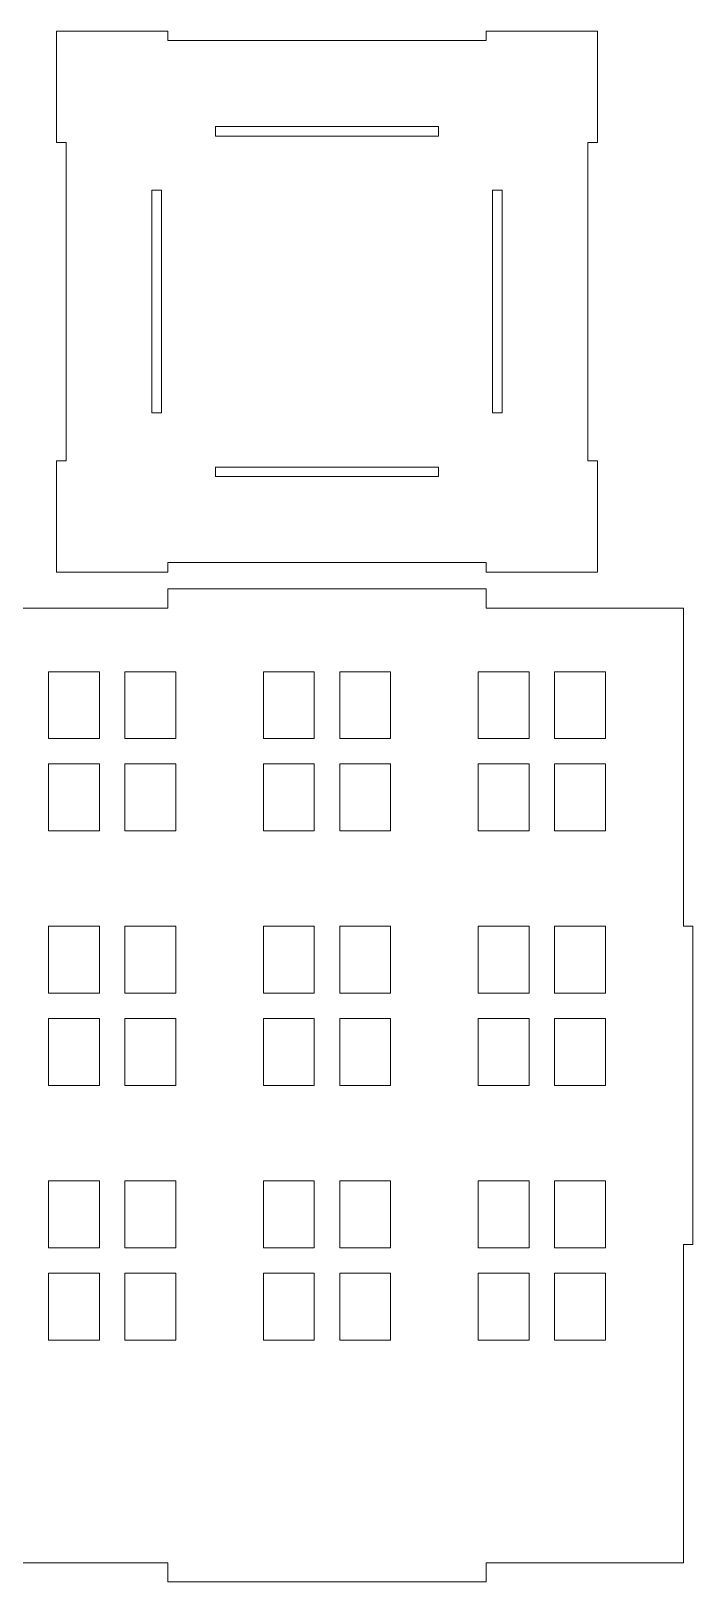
# Model space of a CAD drawing. Header units: millimetres. Extents: x -866 to 866, y -303 to 303.
# Drawn here: x -145.4 to 62.6, y -302.9 to 184.4 of the extents above; entities that cross this region are included whole.
import ezdxf

# ---------------------------------------------------------------- set-up
doc = ezdxf.new("R2010")
doc.units = ezdxf.units.MM
doc.header["$MEASUREMENT"] = 0
doc.layers.add('Camada 1', color=7, linetype='Continuous')

msp = doc.modelspace()

# ---------------------------------------------------------------- linework, layer by layer
at = {"layer": 'Camada 1', "color": 250, "lineweight": 20}
for points, knots in [([(-137.39, 49.4008), (-137.39, 49.4008), (-137.39, 14.4008), (-137.39, 14.4008), (-137.39, 14.4008), (-137.39, 14.4008), (-102.39, 14.4008), (-102.39, 14.4008), (-102.39, 14.4008), (-102.39, 14.4008), (-102.39, 17.4008), (-102.39, 17.4008), (-102.39, 17.4008), (-102.39, 17.4008), (-2.39, 17.4008), (-2.39, 17.4008), (-2.39, 17.4008), (-2.39, 17.4008), (-2.39, 14.4008), (-2.39, 14.4008), (-2.39, 14.4008), (-2.39, 14.4008), (32.61, 14.4008), (32.61, 14.4008), (32.61, 14.4008), (32.61, 14.4008), (32.61, 49.4008), (32.61, 49.4008), (32.61, 49.4008), (32.61, 49.4008), (29.61, 49.4008), (29.61, 49.4008), (29.61, 49.4008), (29.61, 49.4008), (29.61, 149.4008), (29.61, 149.4008), (29.61, 149.4008), (29.61, 149.4008), (32.61, 149.4008), (32.61, 149.4008), (32.61, 149.4008), (32.61, 149.4008), (32.61, 184.4008), (32.61, 184.4008), (32.61, 184.4008), (32.61, 184.4008), (-2.39, 184.4008), (-2.39, 184.4008), (-2.39, 184.4008), (-2.39, 184.4008), (-2.39, 181.4008), (-2.39, 181.4008), (-2.39, 181.4008), (-2.39, 181.4008), (-102.39, 181.4008), (-102.39, 181.4008), (-102.39, 181.4008), (-102.39, 181.4008), (-102.39, 184.4008), (-102.39, 184.4008), (-102.39, 184.4008), (-102.39, 184.4008), (-137.39, 184.4008), (-137.39, 184.4008), (-137.39, 184.4008), (-137.39, 184.4008), (-137.39, 149.4008), (-137.39, 149.4008), (-137.39, 149.4008), (-137.39, 149.4008), (-134.39, 149.4008), (-134.39, 149.4008), (-134.39, 149.4008), (-134.39, 149.4008), (-134.39, 49.4008), (-134.39, 49.4008), (-134.39, 49.4008), (-134.39, 49.4008), (-137.39, 49.4008), (-137.39, 49.4008)], [0, 0, 0, 0, 0.04761905, 0.04761905, 0.04761905, 0.04761905, 0.0952381, 0.0952381, 0.0952381, 0.0952381, 0.14285714, 0.14285714, 0.14285714, 0.14285714, 0.19047619, 0.19047619, 0.19047619, 0.19047619, 0.23809524, 0.23809524, 0.23809524, 0.23809524, 0.28571429, 0.28571429, 0.28571429, 0.28571429, 0.33333333, 0.33333333, 0.33333333, 0.33333333, 0.38095238, 0.38095238, 0.38095238, 0.38095238, 0.42857143, 0.42857143, 0.42857143, 0.42857143, 0.47619048, 0.47619048, 0.47619048, 0.47619048, 0.52380952, 0.52380952, 0.52380952, 0.52380952, 0.57142857, 0.57142857, 0.57142857, 0.57142857, 0.61904762, 0.61904762, 0.61904762, 0.61904762, 0.66666667, 0.66666667, 0.66666667, 0.66666667, 0.71428571, 0.71428571, 0.71428571, 0.71428571, 0.76190476, 0.76190476, 0.76190476, 0.76190476, 0.80952381, 0.80952381, 0.80952381, 0.80952381, 0.85714286, 0.85714286, 0.85714286, 0.85714286, 0.9047619, 0.9047619, 0.9047619, 0.9047619, 1, 1, 1, 1]), ([(-17.39, 151.4008), (-17.39, 151.4008), (-87.39, 151.4008), (-87.39, 151.4008), (-87.39, 151.4008), (-87.39, 151.4008), (-87.39, 154.4008), (-87.39, 154.4008), (-87.39, 154.4008), (-87.39, 154.4008), (-17.39, 154.4008), (-17.39, 154.4008), (-17.39, 154.4008), (-17.39, 154.4008), (-17.39, 151.4008), (-17.39, 151.4008)], [0, 0, 0, 0, 0.2, 0.2, 0.2, 0.2, 0.4, 0.4, 0.4, 0.4, 0.6, 0.6, 0.6, 0.6, 1, 1, 1, 1]), ([(-104.39, 134.4008), (-104.39, 134.4008), (-104.39, 64.4008), (-104.39, 64.4008), (-104.39, 64.4008), (-104.39, 64.4008), (-107.39, 64.4008), (-107.39, 64.4008), (-107.39, 64.4008), (-107.39, 64.4008), (-107.39, 134.4008), (-107.39, 134.4008), (-107.39, 134.4008), (-107.39, 134.4008), (-104.39, 134.4008), (-104.39, 134.4008)], [0, 0, 0, 0, 0.2, 0.2, 0.2, 0.2, 0.4, 0.4, 0.4, 0.4, 0.6, 0.6, 0.6, 0.6, 1, 1, 1, 1]), ([(-0.39, 64.4008), (-0.39, 64.4008), (-0.39, 134.4008), (-0.39, 134.4008), (-0.39, 134.4008), (-0.39, 134.4008), (2.61, 134.4008), (2.61, 134.4008), (2.61, 134.4008), (2.61, 134.4008), (2.61, 64.4008), (2.61, 64.4008), (2.61, 64.4008), (2.61, 64.4008), (-0.39, 64.4008), (-0.39, 64.4008)], [0, 0, 0, 0, 0.2, 0.2, 0.2, 0.2, 0.4, 0.4, 0.4, 0.4, 0.6, 0.6, 0.6, 0.6, 1, 1, 1, 1]), ([(-87.39, 47.4008), (-87.39, 47.4008), (-17.39, 47.4008), (-17.39, 47.4008), (-17.39, 47.4008), (-17.39, 47.4008), (-17.39, 44.4008), (-17.39, 44.4008), (-17.39, 44.4008), (-17.39, 44.4008), (-87.39, 44.4008), (-87.39, 44.4008), (-87.39, 44.4008), (-87.39, 44.4008), (-87.39, 47.4008), (-87.39, 47.4008)], [0, 0, 0, 0, 0.2, 0.2, 0.2, 0.2, 0.4, 0.4, 0.4, 0.4, 0.6, 0.6, 0.6, 0.6, 1, 1, 1, 1]), ([(62.61, -196.8926), (62.61, -196.8926), (62.61, -96.8926), (62.61, -96.8926), (62.61, -96.8926), (62.61, -96.8926), (59.61, -96.8926), (59.61, -96.8926), (59.61, -96.8926), (59.61, -96.8926), (59.61, 3.1074), (59.61, 3.1074), (59.61, 3.1074), (59.61, 3.1074), (-2.39, 3.1074), (-2.39, 3.1074), (-2.39, 3.1074), (-2.39, 3.1074), (-2.39, 9.1074), (-2.39, 9.1074), (-2.39, 9.1074), (-2.39, 9.1074), (-102.39, 9.1074), (-102.39, 9.1074), (-102.39, 9.1074), (-102.39, 9.1074), (-102.39, 3.1074), (-102.39, 3.1074), (-102.39, 3.1074), (-102.39, 3.1074), (-167.39, 3.1074), (-167.39, 3.1074), (-167.39, 3.1074), (-167.39, 3.1074), (-167.39, -96.8926), (-167.39, -96.8926), (-167.39, -96.8926), (-167.39, -96.8926), (-164.39, -96.8926), (-164.39, -96.8926), (-164.39, -96.8926), (-164.39, -96.8926), (-164.39, -196.8926), (-164.39, -196.8926), (-164.39, -196.8926), (-164.39, -196.8926), (-167.39, -196.8926), (-167.39, -196.8926), (-167.39, -196.8926), (-167.39, -196.8926), (-167.39, -296.8926), (-167.39, -296.8926), (-167.39, -296.8926), (-167.39, -296.8926), (-102.39, -296.8926), (-102.39, -296.8926), (-102.39, -296.8926), (-102.39, -296.8926), (-102.39, -302.8926), (-102.39, -302.8926), (-102.39, -302.8926), (-102.39, -302.8926), (-2.39, -302.8926), (-2.39, -302.8926), (-2.39, -302.8926), (-2.39, -302.8926), (-2.39, -296.8926), (-2.39, -296.8926), (-2.39, -296.8926), (-2.39, -296.8926), (59.61, -296.8926), (59.61, -296.8926), (59.61, -296.8926), (59.61, -296.8926), (59.61, -196.8926), (59.61, -196.8926), (59.61, -196.8926), (59.61, -196.8926), (62.61, -196.8926), (62.61, -196.8926)], [0, 0, 0, 0, 0.04761905, 0.04761905, 0.04761905, 0.04761905, 0.0952381, 0.0952381, 0.0952381, 0.0952381, 0.14285714, 0.14285714, 0.14285714, 0.14285714, 0.19047619, 0.19047619, 0.19047619, 0.19047619, 0.23809524, 0.23809524, 0.23809524, 0.23809524, 0.28571429, 0.28571429, 0.28571429, 0.28571429, 0.33333333, 0.33333333, 0.33333333, 0.33333333, 0.38095238, 0.38095238, 0.38095238, 0.38095238, 0.42857143, 0.42857143, 0.42857143, 0.42857143, 0.47619048, 0.47619048, 0.47619048, 0.47619048, 0.52380952, 0.52380952, 0.52380952, 0.52380952, 0.57142857, 0.57142857, 0.57142857, 0.57142857, 0.61904762, 0.61904762, 0.61904762, 0.61904762, 0.66666667, 0.66666667, 0.66666667, 0.66666667, 0.71428571, 0.71428571, 0.71428571, 0.71428571, 0.76190476, 0.76190476, 0.76190476, 0.76190476, 0.80952381, 0.80952381, 0.80952381, 0.80952381, 0.85714286, 0.85714286, 0.85714286, 0.85714286, 0.9047619, 0.9047619, 0.9047619, 0.9047619, 1, 1, 1, 1]), ([(-123.89, -37.8926), (-123.89, -37.8926), (-139.89, -37.8926), (-139.89, -37.8926), (-139.89, -37.8926), (-139.89, -37.8926), (-139.89, -16.8926), (-139.89, -16.8926), (-139.89, -16.8926), (-139.89, -16.8926), (-123.89, -16.8926), (-123.89, -16.8926), (-123.89, -16.8926), (-123.89, -16.8926), (-123.89, -37.8926), (-123.89, -37.8926)], [0, 0, 0, 0, 0.2, 0.2, 0.2, 0.2, 0.4, 0.4, 0.4, 0.4, 0.6, 0.6, 0.6, 0.6, 1, 1, 1, 1]), ([(-99.89, -37.8926), (-99.89, -37.8926), (-115.89, -37.8926), (-115.89, -37.8926), (-115.89, -37.8926), (-115.89, -37.8926), (-115.89, -16.8926), (-115.89, -16.8926), (-115.89, -16.8926), (-115.89, -16.8926), (-99.89, -16.8926), (-99.89, -16.8926), (-99.89, -16.8926), (-99.89, -16.8926), (-99.89, -37.8926), (-99.89, -37.8926)], [0, 0, 0, 0, 0.2, 0.2, 0.2, 0.2, 0.4, 0.4, 0.4, 0.4, 0.6, 0.6, 0.6, 0.6, 1, 1, 1, 1]), ([(-56.39, -37.8926), (-56.39, -37.8926), (-72.39, -37.8926), (-72.39, -37.8926), (-72.39, -37.8926), (-72.39, -37.8926), (-72.39, -16.8926), (-72.39, -16.8926), (-72.39, -16.8926), (-72.39, -16.8926), (-56.39, -16.8926), (-56.39, -16.8926), (-56.39, -16.8926), (-56.39, -16.8926), (-56.39, -37.8926), (-56.39, -37.8926)], [0, 0, 0, 0, 0.2, 0.2, 0.2, 0.2, 0.4, 0.4, 0.4, 0.4, 0.6, 0.6, 0.6, 0.6, 1, 1, 1, 1]), ([(-48.39, -37.8926), (-48.39, -37.8926), (-48.39, -16.8926), (-48.39, -16.8926), (-48.39, -16.8926), (-48.39, -16.8926), (-32.39, -16.8926), (-32.39, -16.8926), (-32.39, -16.8926), (-32.39, -16.8926), (-32.39, -37.8926), (-32.39, -37.8926), (-32.39, -37.8926), (-32.39, -37.8926), (-48.39, -37.8926), (-48.39, -37.8926)], [0, 0, 0, 0, 0.2, 0.2, 0.2, 0.2, 0.4, 0.4, 0.4, 0.4, 0.6, 0.6, 0.6, 0.6, 1, 1, 1, 1]), ([(11.11, -37.8926), (11.11, -37.8926), (-4.89, -37.8926), (-4.89, -37.8926), (-4.89, -37.8926), (-4.89, -37.8926), (-4.89, -16.8926), (-4.89, -16.8926), (-4.89, -16.8926), (-4.89, -16.8926), (11.11, -16.8926), (11.11, -16.8926), (11.11, -16.8926), (11.11, -16.8926), (11.11, -37.8926), (11.11, -37.8926)], [0, 0, 0, 0, 0.2, 0.2, 0.2, 0.2, 0.4, 0.4, 0.4, 0.4, 0.6, 0.6, 0.6, 0.6, 1, 1, 1, 1]), ([(19.11, -37.8926), (19.11, -37.8926), (19.11, -16.8926), (19.11, -16.8926), (19.11, -16.8926), (19.11, -16.8926), (35.11, -16.8926), (35.11, -16.8926), (35.11, -16.8926), (35.11, -16.8926), (35.11, -37.8926), (35.11, -37.8926), (35.11, -37.8926), (35.11, -37.8926), (19.11, -37.8926), (19.11, -37.8926)], [0, 0, 0, 0, 0.2, 0.2, 0.2, 0.2, 0.4, 0.4, 0.4, 0.4, 0.6, 0.6, 0.6, 0.6, 1, 1, 1, 1]), ([(-123.89, -66.8926), (-123.89, -66.8926), (-139.89, -66.8926), (-139.89, -66.8926), (-139.89, -66.8926), (-139.89, -66.8926), (-139.89, -45.8926), (-139.89, -45.8926), (-139.89, -45.8926), (-139.89, -45.8926), (-123.89, -45.8926), (-123.89, -45.8926), (-123.89, -45.8926), (-123.89, -45.8926), (-123.89, -66.8926), (-123.89, -66.8926)], [0, 0, 0, 0, 0.2, 0.2, 0.2, 0.2, 0.4, 0.4, 0.4, 0.4, 0.6, 0.6, 0.6, 0.6, 1, 1, 1, 1]), ([(-99.89, -66.8926), (-99.89, -66.8926), (-115.89, -66.8926), (-115.89, -66.8926), (-115.89, -66.8926), (-115.89, -66.8926), (-115.89, -45.8926), (-115.89, -45.8926), (-115.89, -45.8926), (-115.89, -45.8926), (-99.89, -45.8926), (-99.89, -45.8926), (-99.89, -45.8926), (-99.89, -45.8926), (-99.89, -66.8926), (-99.89, -66.8926)], [0, 0, 0, 0, 0.2, 0.2, 0.2, 0.2, 0.4, 0.4, 0.4, 0.4, 0.6, 0.6, 0.6, 0.6, 1, 1, 1, 1]), ([(-56.39, -66.8926), (-56.39, -66.8926), (-72.39, -66.8926), (-72.39, -66.8926), (-72.39, -66.8926), (-72.39, -66.8926), (-72.39, -45.8926), (-72.39, -45.8926), (-72.39, -45.8926), (-72.39, -45.8926), (-56.39, -45.8926), (-56.39, -45.8926), (-56.39, -45.8926), (-56.39, -45.8926), (-56.39, -66.8926), (-56.39, -66.8926)], [0, 0, 0, 0, 0.2, 0.2, 0.2, 0.2, 0.4, 0.4, 0.4, 0.4, 0.6, 0.6, 0.6, 0.6, 1, 1, 1, 1]), ([(-32.39, -66.8926), (-32.39, -66.8926), (-48.39, -66.8926), (-48.39, -66.8926), (-48.39, -66.8926), (-48.39, -66.8926), (-48.39, -45.8926), (-48.39, -45.8926), (-48.39, -45.8926), (-48.39, -45.8926), (-32.39, -45.8926), (-32.39, -45.8926), (-32.39, -45.8926), (-32.39, -45.8926), (-32.39, -66.8926), (-32.39, -66.8926)], [0, 0, 0, 0, 0.2, 0.2, 0.2, 0.2, 0.4, 0.4, 0.4, 0.4, 0.6, 0.6, 0.6, 0.6, 1, 1, 1, 1]), ([(-4.89, -66.8926), (-4.89, -66.8926), (-4.89, -45.8926), (-4.89, -45.8926), (-4.89, -45.8926), (-4.89, -45.8926), (11.11, -45.8926), (11.11, -45.8926), (11.11, -45.8926), (11.11, -45.8926), (11.11, -66.8926), (11.11, -66.8926), (11.11, -66.8926), (11.11, -66.8926), (-4.89, -66.8926), (-4.89, -66.8926)], [0, 0, 0, 0, 0.2, 0.2, 0.2, 0.2, 0.4, 0.4, 0.4, 0.4, 0.6, 0.6, 0.6, 0.6, 1, 1, 1, 1]), ([(19.11, -66.8926), (19.11, -66.8926), (19.11, -45.8926), (19.11, -45.8926), (19.11, -45.8926), (19.11, -45.8926), (35.11, -45.8926), (35.11, -45.8926), (35.11, -45.8926), (35.11, -45.8926), (35.11, -66.8926), (35.11, -66.8926), (35.11, -66.8926), (35.11, -66.8926), (19.11, -66.8926), (19.11, -66.8926)], [0, 0, 0, 0, 0.2, 0.2, 0.2, 0.2, 0.4, 0.4, 0.4, 0.4, 0.6, 0.6, 0.6, 0.6, 1, 1, 1, 1]), ([(-123.89, -96.8926), (-123.89, -96.8926), (-123.89, -117.8926), (-123.89, -117.8926), (-123.89, -117.8926), (-123.89, -117.8926), (-139.89, -117.8926), (-139.89, -117.8926), (-139.89, -117.8926), (-139.89, -117.8926), (-139.89, -96.8926), (-139.89, -96.8926), (-139.89, -96.8926), (-139.89, -96.8926), (-123.89, -96.8926), (-123.89, -96.8926)], [0, 0, 0, 0, 0.2, 0.2, 0.2, 0.2, 0.4, 0.4, 0.4, 0.4, 0.6, 0.6, 0.6, 0.6, 1, 1, 1, 1]), ([(-99.89, -96.8926), (-99.89, -96.8926), (-99.89, -117.8926), (-99.89, -117.8926), (-99.89, -117.8926), (-99.89, -117.8926), (-115.89, -117.8926), (-115.89, -117.8926), (-115.89, -117.8926), (-115.89, -117.8926), (-115.89, -96.8926), (-115.89, -96.8926), (-115.89, -96.8926), (-115.89, -96.8926), (-99.89, -96.8926), (-99.89, -96.8926)], [0, 0, 0, 0, 0.2, 0.2, 0.2, 0.2, 0.4, 0.4, 0.4, 0.4, 0.6, 0.6, 0.6, 0.6, 1, 1, 1, 1]), ([(-72.39, -117.8926), (-72.39, -117.8926), (-72.39, -96.8926), (-72.39, -96.8926), (-72.39, -96.8926), (-72.39, -96.8926), (-56.39, -96.8926), (-56.39, -96.8926), (-56.39, -96.8926), (-56.39, -96.8926), (-56.39, -117.8926), (-56.39, -117.8926), (-56.39, -117.8926), (-56.39, -117.8926), (-72.39, -117.8926), (-72.39, -117.8926)], [0, 0, 0, 0, 0.2, 0.2, 0.2, 0.2, 0.4, 0.4, 0.4, 0.4, 0.6, 0.6, 0.6, 0.6, 1, 1, 1, 1]), ([(-48.39, -117.8926), (-48.39, -117.8926), (-48.39, -96.8926), (-48.39, -96.8926), (-48.39, -96.8926), (-48.39, -96.8926), (-32.39, -96.8926), (-32.39, -96.8926), (-32.39, -96.8926), (-32.39, -96.8926), (-32.39, -117.8926), (-32.39, -117.8926), (-32.39, -117.8926), (-32.39, -117.8926), (-48.39, -117.8926), (-48.39, -117.8926)], [0, 0, 0, 0, 0.2, 0.2, 0.2, 0.2, 0.4, 0.4, 0.4, 0.4, 0.6, 0.6, 0.6, 0.6, 1, 1, 1, 1]), ([(-4.89, -117.8926), (-4.89, -117.8926), (-4.89, -96.8926), (-4.89, -96.8926), (-4.89, -96.8926), (-4.89, -96.8926), (11.11, -96.8926), (11.11, -96.8926), (11.11, -96.8926), (11.11, -96.8926), (11.11, -117.8926), (11.11, -117.8926), (11.11, -117.8926), (11.11, -117.8926), (-4.89, -117.8926), (-4.89, -117.8926)], [0, 0, 0, 0, 0.2, 0.2, 0.2, 0.2, 0.4, 0.4, 0.4, 0.4, 0.6, 0.6, 0.6, 0.6, 1, 1, 1, 1]), ([(19.11, -117.8926), (19.11, -117.8926), (19.11, -96.8926), (19.11, -96.8926), (19.11, -96.8926), (19.11, -96.8926), (35.11, -96.8926), (35.11, -96.8926), (35.11, -96.8926), (35.11, -96.8926), (35.11, -117.8926), (35.11, -117.8926), (35.11, -117.8926), (35.11, -117.8926), (19.11, -117.8926), (19.11, -117.8926)], [0, 0, 0, 0, 0.2, 0.2, 0.2, 0.2, 0.4, 0.4, 0.4, 0.4, 0.6, 0.6, 0.6, 0.6, 1, 1, 1, 1]), ([(-123.89, -125.8926), (-123.89, -125.8926), (-123.89, -146.8926), (-123.89, -146.8926), (-123.89, -146.8926), (-123.89, -146.8926), (-139.89, -146.8926), (-139.89, -146.8926), (-139.89, -146.8926), (-139.89, -146.8926), (-139.89, -125.8926), (-139.89, -125.8926), (-139.89, -125.8926), (-139.89, -125.8926), (-123.89, -125.8926), (-123.89, -125.8926)], [0, 0, 0, 0, 0.2, 0.2, 0.2, 0.2, 0.4, 0.4, 0.4, 0.4, 0.6, 0.6, 0.6, 0.6, 1, 1, 1, 1]), ([(-99.89, -125.8926), (-99.89, -125.8926), (-99.89, -146.8926), (-99.89, -146.8926), (-99.89, -146.8926), (-99.89, -146.8926), (-115.89, -146.8926), (-115.89, -146.8926), (-115.89, -146.8926), (-115.89, -146.8926), (-115.89, -125.8926), (-115.89, -125.8926), (-115.89, -125.8926), (-115.89, -125.8926), (-99.89, -125.8926), (-99.89, -125.8926)], [0, 0, 0, 0, 0.2, 0.2, 0.2, 0.2, 0.4, 0.4, 0.4, 0.4, 0.6, 0.6, 0.6, 0.6, 1, 1, 1, 1]), ([(-72.39, -146.8926), (-72.39, -146.8926), (-72.39, -125.8926), (-72.39, -125.8926), (-72.39, -125.8926), (-72.39, -125.8926), (-56.39, -125.8926), (-56.39, -125.8926), (-56.39, -125.8926), (-56.39, -125.8926), (-56.39, -146.8926), (-56.39, -146.8926), (-56.39, -146.8926), (-56.39, -146.8926), (-72.39, -146.8926), (-72.39, -146.8926)], [0, 0, 0, 0, 0.2, 0.2, 0.2, 0.2, 0.4, 0.4, 0.4, 0.4, 0.6, 0.6, 0.6, 0.6, 1, 1, 1, 1]), ([(-48.39, -146.8926), (-48.39, -146.8926), (-48.39, -125.8926), (-48.39, -125.8926), (-48.39, -125.8926), (-48.39, -125.8926), (-32.39, -125.8926), (-32.39, -125.8926), (-32.39, -125.8926), (-32.39, -125.8926), (-32.39, -146.8926), (-32.39, -146.8926), (-32.39, -146.8926), (-32.39, -146.8926), (-48.39, -146.8926), (-48.39, -146.8926)], [0, 0, 0, 0, 0.2, 0.2, 0.2, 0.2, 0.4, 0.4, 0.4, 0.4, 0.6, 0.6, 0.6, 0.6, 1, 1, 1, 1]), ([(-4.89, -146.8926), (-4.89, -146.8926), (-4.89, -125.8926), (-4.89, -125.8926), (-4.89, -125.8926), (-4.89, -125.8926), (11.11, -125.8926), (11.11, -125.8926), (11.11, -125.8926), (11.11, -125.8926), (11.11, -146.8926), (11.11, -146.8926), (11.11, -146.8926), (11.11, -146.8926), (-4.89, -146.8926), (-4.89, -146.8926)], [0, 0, 0, 0, 0.2, 0.2, 0.2, 0.2, 0.4, 0.4, 0.4, 0.4, 0.6, 0.6, 0.6, 0.6, 1, 1, 1, 1]), ([(19.11, -146.8926), (19.11, -146.8926), (19.11, -125.8926), (19.11, -125.8926), (19.11, -125.8926), (19.11, -125.8926), (35.11, -125.8926), (35.11, -125.8926), (35.11, -125.8926), (35.11, -125.8926), (35.11, -146.8926), (35.11, -146.8926), (35.11, -146.8926), (35.11, -146.8926), (19.11, -146.8926), (19.11, -146.8926)], [0, 0, 0, 0, 0.2, 0.2, 0.2, 0.2, 0.4, 0.4, 0.4, 0.4, 0.6, 0.6, 0.6, 0.6, 1, 1, 1, 1]), ([(-123.89, -176.8926), (-123.89, -176.8926), (-123.89, -197.8926), (-123.89, -197.8926), (-123.89, -197.8926), (-123.89, -197.8926), (-139.89, -197.8926), (-139.89, -197.8926), (-139.89, -197.8926), (-139.89, -197.8926), (-139.89, -176.8926), (-139.89, -176.8926), (-139.89, -176.8926), (-139.89, -176.8926), (-123.89, -176.8926), (-123.89, -176.8926)], [0, 0, 0, 0, 0.2, 0.2, 0.2, 0.2, 0.4, 0.4, 0.4, 0.4, 0.6, 0.6, 0.6, 0.6, 1, 1, 1, 1]), ([(-115.89, -176.8926), (-115.89, -176.8926), (-99.89, -176.8926), (-99.89, -176.8926), (-99.89, -176.8926), (-99.89, -176.8926), (-99.89, -197.8926), (-99.89, -197.8926), (-99.89, -197.8926), (-99.89, -197.8926), (-115.89, -197.8926), (-115.89, -197.8926), (-115.89, -197.8926), (-115.89, -197.8926), (-115.89, -176.8926), (-115.89, -176.8926)], [0, 0, 0, 0, 0.2, 0.2, 0.2, 0.2, 0.4, 0.4, 0.4, 0.4, 0.6, 0.6, 0.6, 0.6, 1, 1, 1, 1]), ([(-72.39, -176.8926), (-72.39, -176.8926), (-56.39, -176.8926), (-56.39, -176.8926), (-56.39, -176.8926), (-56.39, -176.8926), (-56.39, -197.8926), (-56.39, -197.8926), (-56.39, -197.8926), (-56.39, -197.8926), (-72.39, -197.8926), (-72.39, -197.8926), (-72.39, -197.8926), (-72.39, -197.8926), (-72.39, -176.8926), (-72.39, -176.8926)], [0, 0, 0, 0, 0.2, 0.2, 0.2, 0.2, 0.4, 0.4, 0.4, 0.4, 0.6, 0.6, 0.6, 0.6, 1, 1, 1, 1]), ([(-48.39, -197.8926), (-48.39, -197.8926), (-48.39, -176.8926), (-48.39, -176.8926), (-48.39, -176.8926), (-48.39, -176.8926), (-32.39, -176.8926), (-32.39, -176.8926), (-32.39, -176.8926), (-32.39, -176.8926), (-32.39, -197.8926), (-32.39, -197.8926), (-32.39, -197.8926), (-32.39, -197.8926), (-48.39, -197.8926), (-48.39, -197.8926)], [0, 0, 0, 0, 0.2, 0.2, 0.2, 0.2, 0.4, 0.4, 0.4, 0.4, 0.6, 0.6, 0.6, 0.6, 1, 1, 1, 1]), ([(-4.89, -197.8926), (-4.89, -197.8926), (-4.89, -176.8926), (-4.89, -176.8926), (-4.89, -176.8926), (-4.89, -176.8926), (11.11, -176.8926), (11.11, -176.8926), (11.11, -176.8926), (11.11, -176.8926), (11.11, -197.8926), (11.11, -197.8926), (11.11, -197.8926), (11.11, -197.8926), (-4.89, -197.8926), (-4.89, -197.8926)], [0, 0, 0, 0, 0.2, 0.2, 0.2, 0.2, 0.4, 0.4, 0.4, 0.4, 0.6, 0.6, 0.6, 0.6, 1, 1, 1, 1]), ([(19.11, -197.8926), (19.11, -197.8926), (19.11, -176.8926), (19.11, -176.8926), (19.11, -176.8926), (19.11, -176.8926), (35.11, -176.8926), (35.11, -176.8926), (35.11, -176.8926), (35.11, -176.8926), (35.11, -197.8926), (35.11, -197.8926), (35.11, -197.8926), (35.11, -197.8926), (19.11, -197.8926), (19.11, -197.8926)], [0, 0, 0, 0, 0.2, 0.2, 0.2, 0.2, 0.4, 0.4, 0.4, 0.4, 0.6, 0.6, 0.6, 0.6, 1, 1, 1, 1]), ([(-123.89, -205.8926), (-123.89, -205.8926), (-123.89, -226.8926), (-123.89, -226.8926), (-123.89, -226.8926), (-123.89, -226.8926), (-139.89, -226.8926), (-139.89, -226.8926), (-139.89, -226.8926), (-139.89, -226.8926), (-139.89, -205.8926), (-139.89, -205.8926), (-139.89, -205.8926), (-139.89, -205.8926), (-123.89, -205.8926), (-123.89, -205.8926)], [0, 0, 0, 0, 0.2, 0.2, 0.2, 0.2, 0.4, 0.4, 0.4, 0.4, 0.6, 0.6, 0.6, 0.6, 1, 1, 1, 1]), ([(-99.89, -205.8926), (-99.89, -205.8926), (-99.89, -226.8926), (-99.89, -226.8926), (-99.89, -226.8926), (-99.89, -226.8926), (-115.89, -226.8926), (-115.89, -226.8926), (-115.89, -226.8926), (-115.89, -226.8926), (-115.89, -205.8926), (-115.89, -205.8926), (-115.89, -205.8926), (-115.89, -205.8926), (-99.89, -205.8926), (-99.89, -205.8926)], [0, 0, 0, 0, 0.2, 0.2, 0.2, 0.2, 0.4, 0.4, 0.4, 0.4, 0.6, 0.6, 0.6, 0.6, 1, 1, 1, 1]), ([(-72.39, -205.8926), (-72.39, -205.8926), (-56.39, -205.8926), (-56.39, -205.8926), (-56.39, -205.8926), (-56.39, -205.8926), (-56.39, -226.8926), (-56.39, -226.8926), (-56.39, -226.8926), (-56.39, -226.8926), (-72.39, -226.8926), (-72.39, -226.8926), (-72.39, -226.8926), (-72.39, -226.8926), (-72.39, -205.8926), (-72.39, -205.8926)], [0, 0, 0, 0, 0.2, 0.2, 0.2, 0.2, 0.4, 0.4, 0.4, 0.4, 0.6, 0.6, 0.6, 0.6, 1, 1, 1, 1]), ([(-48.39, -226.8926), (-48.39, -226.8926), (-48.39, -205.8926), (-48.39, -205.8926), (-48.39, -205.8926), (-48.39, -205.8926), (-32.39, -205.8926), (-32.39, -205.8926), (-32.39, -205.8926), (-32.39, -205.8926), (-32.39, -226.8926), (-32.39, -226.8926), (-32.39, -226.8926), (-32.39, -226.8926), (-48.39, -226.8926), (-48.39, -226.8926)], [0, 0, 0, 0, 0.2, 0.2, 0.2, 0.2, 0.4, 0.4, 0.4, 0.4, 0.6, 0.6, 0.6, 0.6, 1, 1, 1, 1]), ([(-4.89, -226.8926), (-4.89, -226.8926), (-4.89, -205.8926), (-4.89, -205.8926), (-4.89, -205.8926), (-4.89, -205.8926), (11.11, -205.8926), (11.11, -205.8926), (11.11, -205.8926), (11.11, -205.8926), (11.11, -226.8926), (11.11, -226.8926), (11.11, -226.8926), (11.11, -226.8926), (-4.89, -226.8926), (-4.89, -226.8926)], [0, 0, 0, 0, 0.2, 0.2, 0.2, 0.2, 0.4, 0.4, 0.4, 0.4, 0.6, 0.6, 0.6, 0.6, 1, 1, 1, 1]), ([(19.11, -226.8926), (19.11, -226.8926), (19.11, -205.8926), (19.11, -205.8926), (19.11, -205.8926), (19.11, -205.8926), (35.11, -205.8926), (35.11, -205.8926), (35.11, -205.8926), (35.11, -205.8926), (35.11, -226.8926), (35.11, -226.8926), (35.11, -226.8926), (35.11, -226.8926), (19.11, -226.8926), (19.11, -226.8926)], [0, 0, 0, 0, 0.2, 0.2, 0.2, 0.2, 0.4, 0.4, 0.4, 0.4, 0.6, 0.6, 0.6, 0.6, 1, 1, 1, 1])]:
    msp.add_open_spline(points, degree=3, knots=knots, dxfattribs=at)

doc.saveas('drawing.dxf')
